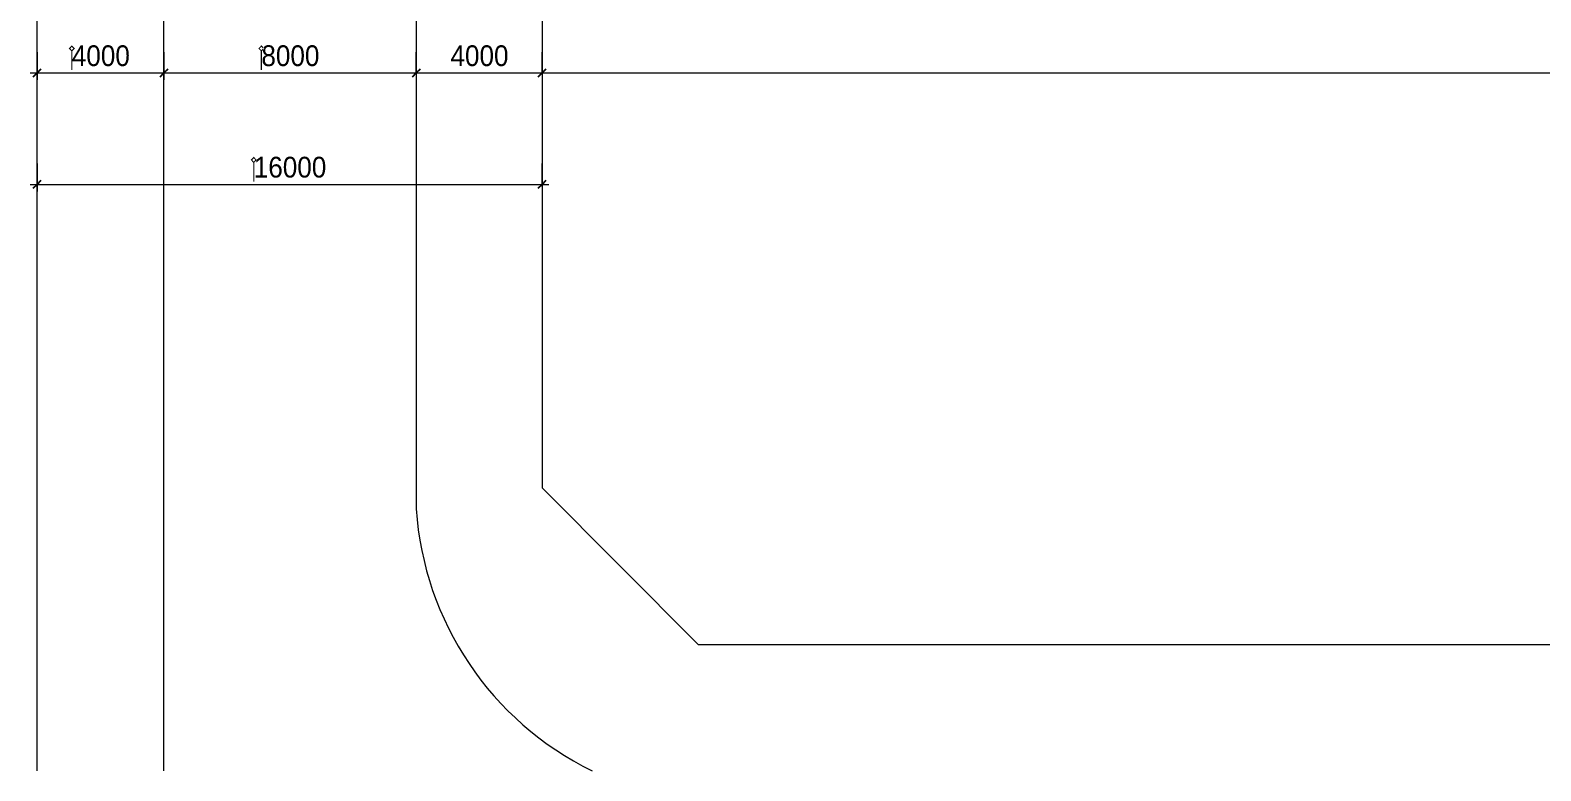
# Model space of a CAD drawing. Header units: millimetres. Extents: x 5356 to 209803, y -16346 to 109894.
# Drawn here: x 9833 to 57853, y -16346 to 7197 of the extents above; entities that cross this region are included whole.
import ezdxf

# ---------------------------------------------------------------- set-up
doc = ezdxf.new("R2010")
doc.units = ezdxf.units.MM
for name, color, linetype, lineweight in [('A-ANNO-DIMS', 211, 'Continuous', 9), ('A-ANNO-DIMS-220', 211, 'Continuous', 9), ('A-FLOR', 192, 'Continuous', 9)]:
    doc.layers.add(name, color=color, linetype=linetype, lineweight=lineweight)
doc.styles.add('Arial_2', font='arial_0.ttf', dxfattribs={"width": 0.9, "height": 660})
doc.styles.add('Arial_3', font='arial_0.ttf', dxfattribs={"width": 0.9, "height": 660})
doc.dimstyles.new('1_Dim_chi_tiet_khu_đất_2', dxfattribs={"dimscale": 304.8, "dimtxt": 673.371204, "dimasz": 0.866142, "dimexe": 0.721785, "dimexo": 0.0625, "dimgap": 0.072178, "dimtad": 1, "dimdec": 0, "dimrnd": 5, "dimzin": 0, "dimdsep": 46, "dimtxsty": 'Arial_2', "dimblk1": 'OBLIQUE', "dimblk2": 'OBLIQUE', "dimsah": 1, "dimcen": 0.09, "dimdle": 0.721785, "dimazin": 0, "dimtfac": 1, "dimtdec": 4, "dimtix": 1, "dimtmove": 0, "dimatfit": 3, "dimfxl": 2.165354, "dimfxlon": 1, "dimtvp": 1, "dimtolj": 1, "dimtzin": 0, "dimarcsym": 2})
doc.dimstyles.new('1_Dim_chi_tiet_khu_đất_2_1', dxfattribs={"dimscale": 304.8, "dimtxt": 673.371204, "dimasz": 0.866142, "dimexe": 0.721785, "dimexo": 0.0625, "dimgap": 0.072178, "dimtad": 1, "dimdec": 0, "dimrnd": 5, "dimzin": 0, "dimdsep": 46, "dimtxsty": 'Arial_3', "dimblk1": 'OBLIQUE', "dimblk2": 'OBLIQUE', "dimsah": 1, "dimcen": 0.09, "dimdle": 0.721785, "dimazin": 0, "dimtfac": 1, "dimtdec": 4, "dimtix": 1, "dimtmove": 0, "dimatfit": 3, "dimfxl": 2.165354, "dimfxlon": 1, "dimtvp": 1, "dimtolj": 1, "dimtzin": 0, "dimarcsym": 2})

# ---------------------------------------------------------------- blocks, each defined once
blk = doc.blocks.new('DIMBLOCK6-TKCS_MB ĐỊNH VỊ MỐC TỌA ĐỘ CÔNG TRÌNH')
at = {"layer": 'A-ANNO-DIMS-220'}
for p, q in [((26104, 6498), (26104, 5618)), ((26104, 5838), (26104, 6498)), ((134801, 6498), (134801, 5618)), ((134801, 5838), (134801, 6498)), ((25884, 5838), (135021, 5838))]:
    blk.add_line(p, q, dxfattribs=at)
at = {"layer": 'A-ANNO-DIMS-220', "lineweight": 25}
for p, q in [((26104, 5838), (25972, 5706)), ((26104, 5838), (26236, 5970)), ((134801, 5838), (134669, 5706)), ((134801, 5838), (134933, 5970))]:
    blk.add_line(p, q, dxfattribs=at)
at = {"layer": 'A-ANNO-DIMS-220', "color": 0, "insert": (79085, 6717), "char_height": 660, "width": 3281.91, "attachment_point": 1, "line_spacing_factor": 0.941778, "style": 'Arial_2'}
blk.add_mtext('108700', dxfattribs=at)
blk = doc.blocks.new('_Oblique')
at = {"color": 0, "linetype": 'ByBlock', "lineweight": -2}
blk.add_line((-0.5, -0.5), (0.5, 0.5), dxfattribs=at)
blk = doc.blocks.new('DIMBLOCK12-TKCS_MB ĐỊNH VỊ MỐC TỌA ĐỘ CÔNG TRÌNH')
at = {"layer": 'A-ANNO-DIMS-220'}
for p, q in [((10053, 2955), (10053, 2075)), ((10053, 2295), (10053, 2955)), ((26104, 2955), (26104, 2075)), ((26104, 2295), (26104, 2955)), ((9833, 2295), (26324, 2295))]:
    blk.add_line(p, q, dxfattribs=at)
at = {"layer": 'A-ANNO-DIMS-220', "lineweight": 25}
for p, q in [((10053, 2295), (10185, 2427)), ((26104, 2295), (26236, 2427)), ((10053, 2295), (9921, 2163)), ((26104, 2295), (25972, 2163))]:
    blk.add_line(p, q, dxfattribs=at)
at = {"layer": 'A-ANNO-DIMS-220', "color": 0, "insert": (16939, 3174), "char_height": 660, "width": 2734.92, "attachment_point": 1, "line_spacing_factor": 0.941778, "style": 'Arial_3'}
blk.add_mtext('\u206e16000', dxfattribs=at)
blk = doc.blocks.new('DIMBLOCK15-TKCS_MB ĐỊNH VỊ MỐC TỌA ĐỘ CÔNG TRÌNH')
at = {"layer": 'A-ANNO-DIMS-220'}
for p, q in [((14081, 6498), (14081, 5618)), ((14081, 5838), (14081, 6498)), ((22104, 6498), (22104, 5618)), ((22104, 5838), (22104, 6498)), ((13861, 5838), (22324, 5838))]:
    blk.add_line(p, q, dxfattribs=at)
at = {"layer": 'A-ANNO-DIMS-220', "lineweight": 25}
for p, q in [((14081, 5838), (13949, 5706)), ((14081, 5838), (14213, 5970)), ((22104, 5838), (21972, 5706)), ((22104, 5838), (22236, 5970))]:
    blk.add_line(p, q, dxfattribs=at)
at = {"layer": 'A-ANNO-DIMS-220', "color": 0, "insert": (17181, 6717), "char_height": 660, "width": 2187.94, "attachment_point": 1, "line_spacing_factor": 0.941778, "style": 'Arial_3'}
blk.add_mtext('\u206e8000', dxfattribs=at)
blk = doc.blocks.new('DIMBLOCK16-TKCS_MB ĐỊNH VỊ MỐC TỌA ĐỘ CÔNG TRÌNH')
at = {"layer": 'A-ANNO-DIMS-220'}
for p, q in [((22104, 6498), (22104, 5618)), ((22104, 5838), (22104, 6498)), ((26104, 6498), (26104, 5618)), ((26104, 5838), (26104, 6498)), ((21884, 5838), (26324, 5838))]:
    blk.add_line(p, q, dxfattribs=at)
at = {"layer": 'A-ANNO-DIMS-220', "lineweight": 25}
for p, q in [((22104, 5838), (21972, 5706)), ((22104, 5838), (22236, 5970)), ((26104, 5838), (25972, 5706)), ((26104, 5838), (26236, 5970))]:
    blk.add_line(p, q, dxfattribs=at)
at = {"layer": 'A-ANNO-DIMS-220', "color": 0, "insert": (23192, 6717), "char_height": 660, "width": 2187.94, "attachment_point": 1, "line_spacing_factor": 0.941778, "style": 'Arial_2'}
blk.add_mtext('4000', dxfattribs=at)
blk = doc.blocks.new('DIMBLOCK17-TKCS_MB ĐỊNH VỊ MỐC TỌA ĐỘ CÔNG TRÌNH')
at = {"layer": 'A-ANNO-DIMS-220'}
for p, q in [((10053, 6498), (10053, 5618)), ((10053, 5838), (10053, 6498)), ((14081, 6498), (14081, 5618)), ((14081, 5838), (14081, 6498)), ((9833, 5838), (14301, 5838))]:
    blk.add_line(p, q, dxfattribs=at)
at = {"layer": 'A-ANNO-DIMS-220', "lineweight": 25}
for p, q in [((10053, 5838), (9921, 5706)), ((10053, 5838), (10185, 5970)), ((14081, 5838), (13949, 5706)), ((14081, 5838), (14213, 5970))]:
    blk.add_line(p, q, dxfattribs=at)
at = {"layer": 'A-ANNO-DIMS-220', "color": 0, "insert": (11155, 6717), "char_height": 660, "width": 2187.94, "attachment_point": 1, "line_spacing_factor": 0.941778, "style": 'Arial_3'}
blk.add_mtext('\u206e4000', dxfattribs=at)

msp = doc.modelspace()

# ---------------------------------------------------------------- linework, layer by layer
at = {"layer": 'A-FLOR'}
for p, q in [((22103.5, 80001.3), (22103.5, -8023.3)), ((14081.4, -16345.7), (14081.4, 79336.3)), ((10052.8, -16345.7), (10052.8, 77336.3)), ((26103.5, 7888.2), (26103.5, -7352)), ((26103.5, -7352), (31070.8, -12330.8)), ((31070.8, -12330.8), (88077.6, -12330.8))]:
    msp.add_line(p, q, dxfattribs=at)
msp.add_arc((32081.4, -7358.3), 10000, 183.81298, 243.99356, dxfattribs=at)

# ---------------------------------------------------------------- dimensions: what is measured, and where the dimension line sits
at = {"layer": 'A-ANNO-DIMS'}
for base, p1, p2, text, override, picture, middle in [((14081.4, 5837.9), (10052.8, 6497.9), (14081.4, 6497.9), '\u206e4000', {"dimpost": '<>', "dimfxl": 4028.574162}, 'DIMBLOCK17-TKCS_MB ĐỊNH VỊ MỐC TỌA ĐỘ CÔNG TRÌNH', (12067.1, 6253.1)), ((22103.5, 5837.9), (14081.4, 6497.9), (22103.5, 6497.9), '\u206e8000', {"dimpost": '<>', "dimfxl": 8022.135752}, 'DIMBLOCK15-TKCS_MB ĐỊNH VỊ MỐC TỌA ĐỘ CÔNG TRÌNH', (18092.4, 6253.1)), ((26103.5, 2295.4), (10052.8, 2955.4), (26103.5, 2955.4), '\u206e16000', {"dimpost": '<>', "dimfxl": 16050.709914}, 'DIMBLOCK12-TKCS_MB ĐỊNH VỊ MỐC TỌA ĐỘ CÔNG TRÌNH', (18078.1, 2710.7))]:
    dim = msp.add_linear_dim(base=base, p1=p1, p2=p2, text=text, dimstyle='1_Dim_chi_tiet_khu_đất_2_1', override=override, dxfattribs=at)
    dim.commit()
    dim.dimension.update_dxf_attribs({"geometry": picture, "text_midpoint": middle})
for base, p1, p2, override, picture, middle in [((26103.5, 5837.9), (22103.5, 6497.9), (26103.5, 6497.9), {"dimpost": '<>', "dimfxl": 4000}, 'DIMBLOCK16-TKCS_MB ĐỊNH VỊ MỐC TỌA ĐỘ CÔNG TRÌNH', (24103.5, 6196.9)), ((134801.5, 5837.9), (26103.5, 6497.9), (134801.5, 6497.9), {"dimpost": '<>', "dimfxl": 108697.984231}, 'DIMBLOCK6-TKCS_MB ĐỊNH VỊ MỐC TỌA ĐỘ CÔNG TRÌNH', (80452.5, 6196.9))]:
    dim = msp.add_linear_dim(base=base, p1=p1, p2=p2, dimstyle='1_Dim_chi_tiet_khu_đất_2', override=override, dxfattribs=at)
    dim.commit()
    dim.dimension.update_dxf_attribs({"geometry": picture, "text_midpoint": middle})

doc.saveas('drawing.dxf')
